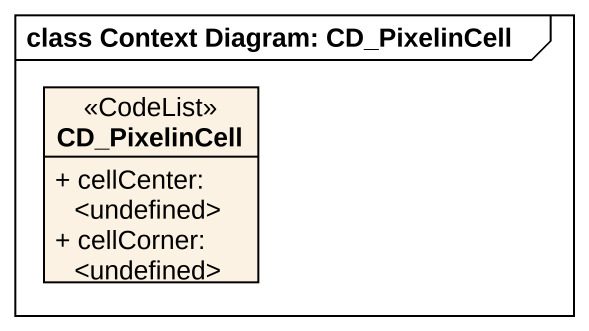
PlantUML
@startuml
mainframe class Context Diagram: CD_PixelinCell
hide circle
hide empty members
skinparam classAttributeIconSize 0
class CD_PixelinCell <<CodeList>> {
  + cellCenter: <undefined>
  + cellCorner: <undefined>
}
@enduml
